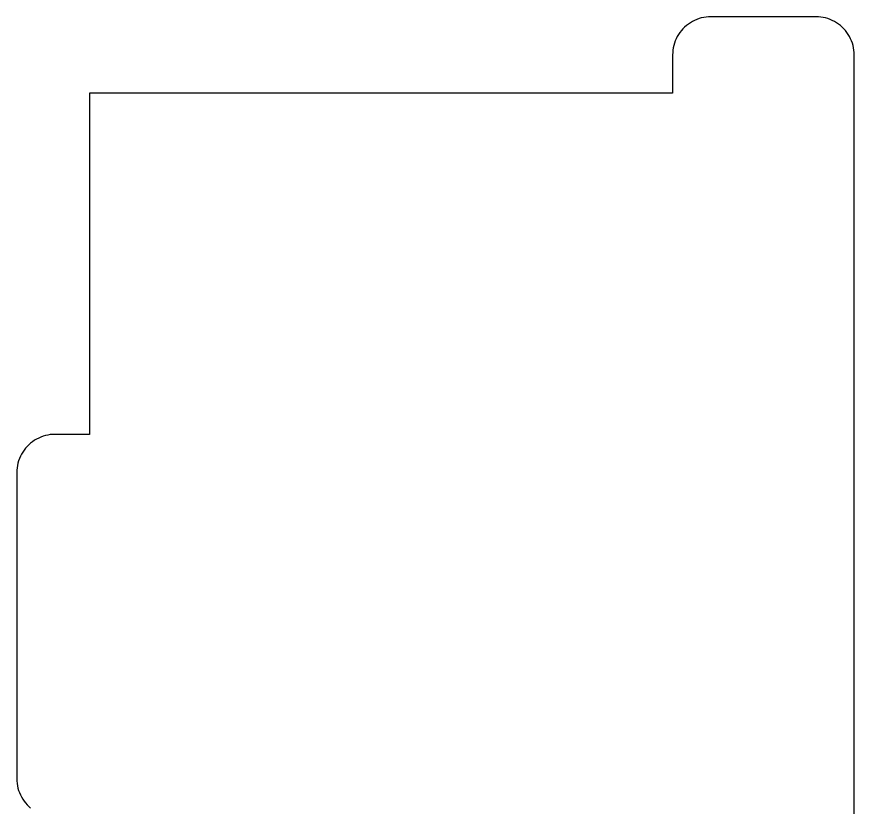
# Model space of a CAD drawing. Header units: metres. Extents: x 13 to 210, y -112 to 112.
# Drawn here: x 39.3 to 105, y 50 to 112 of the extents above; entities that cross this region are included whole.
import ezdxf

# ---------------------------------------------------------------- set-up
doc = ezdxf.new("R2010")
doc.units = ezdxf.units.M

msp = doc.modelspace()

# ---------------------------------------------------------------- linework, layer by layer
for p, q in [((92.4727, 111.714), (92.3047, 111.629)), ((92.6456, 111.789), (92.4727, 111.714)), ((92.823, 111.853), (92.6456, 111.789)), ((93.0039, 111.906), (92.823, 111.853)), ((93.1879, 111.947), (93.0039, 111.906)), ((93.374, 111.976), (93.1879, 111.947)), ((93.5616, 111.994), (93.374, 111.976)), ((93.75, 112), (93.5616, 111.994)), ((102, 112), (93.75, 112)), ((102.188, 111.994), (102, 112)), ((102.376, 111.976), (102.188, 111.994)), ((102.562, 111.947), (102.376, 111.976)), ((102.746, 111.906), (102.562, 111.947)), ((102.927, 111.853), (102.746, 111.906)), ((103.104, 111.789), (102.927, 111.853)), ((103.277, 111.714), (103.104, 111.789)), ((103.445, 111.629), (103.277, 111.714)), ((91.5631, 111.054), (91.4385, 110.912)), ((91.6964, 111.187), (91.5631, 111.054)), ((91.8377, 111.312), (91.6964, 111.187)), ((91.9866, 111.427), (91.8377, 111.312)), ((92.1425, 111.533), (91.9866, 111.427)), ((92.3047, 111.629), (92.1425, 111.533)), ((103.607, 111.533), (103.445, 111.629)), ((103.763, 111.427), (103.607, 111.533)), ((103.912, 111.312), (103.763, 111.427)), ((104.054, 111.187), (103.912, 111.312)), ((104.187, 111.054), (104.054, 111.187)), ((104.312, 110.912), (104.187, 111.054)), ((91.1211, 110.445), (91.0355, 110.277)), ((91.217, 110.607), (91.1211, 110.445)), ((91.323, 110.763), (91.217, 110.607)), ((91.4385, 110.912), (91.323, 110.763)), ((104.427, 110.763), (104.312, 110.912)), ((104.533, 110.607), (104.427, 110.763)), ((104.629, 110.445), (104.533, 110.607)), ((104.714, 110.277), (104.629, 110.445)), ((90.8443, 109.746), (90.8031, 109.562)), ((90.8968, 109.927), (90.8443, 109.746)), ((90.9607, 110.104), (90.8968, 109.927)), ((91.0355, 110.277), (90.9607, 110.104)), ((104.789, 110.104), (104.714, 110.277)), ((104.853, 109.927), (104.789, 110.104)), ((104.906, 109.746), (104.853, 109.927)), ((104.947, 109.562), (104.906, 109.746)), ((90.7559, 109.188), (90.75, 109)), ((90.7737, 109.376), (90.7559, 109.188)), ((90.8031, 109.562), (90.7737, 109.376)), ((104.976, 109.376), (104.947, 109.562)), ((104.994, 109.188), (104.976, 109.376)), ((105, 109), (104.994, 109.188)), ((90.75, 109), (90.75, 106)), ((105, -109), (105, 109)), ((90.75, 106), (45, 106)), ((45, 106), (45, 79.2424)), ((40.8548, 78.8713), (40.6925, 78.7754)), ((41.0227, 78.9569), (40.8548, 78.8713)), ((41.1956, 79.0317), (41.0227, 78.9569)), ((41.373, 79.0956), (41.1956, 79.0317)), ((41.5539, 79.1482), (41.373, 79.0956)), ((41.7379, 79.1893), (41.5539, 79.1482)), ((41.924, 79.2188), (41.7379, 79.1893)), ((42.1116, 79.2365), (41.924, 79.2188)), ((42.3, 79.2424), (42.1116, 79.2365)), ((45, 79.2424), (42.3, 79.2424)), ((40.1131, 78.2961), (39.9885, 78.1547)), ((40.2464, 78.4293), (40.1131, 78.2961)), ((40.3877, 78.554), (40.2464, 78.4293)), ((40.5367, 78.6695), (40.3877, 78.554)), ((40.6925, 78.7754), (40.5367, 78.6695)), ((39.6711, 77.6877), (39.5855, 77.5197)), ((39.767, 77.8499), (39.6711, 77.6877)), ((39.873, 78.0058), (39.767, 77.8499)), ((39.9885, 78.1547), (39.873, 78.0058)), ((39.3943, 76.9885), (39.3531, 76.8046)), ((39.4468, 77.1695), (39.3943, 76.9885)), ((39.5107, 77.3468), (39.4468, 77.1695)), ((39.5855, 77.5197), (39.5107, 77.3468)), ((39.3059, 76.4308), (39.3, 76.2424)), ((39.3, 76.2424), (39.3, 52.2424)), ((39.3237, 76.6184), (39.3059, 76.4308)), ((39.3531, 76.8046), (39.3237, 76.6184)), ((39.3, 52.2424), (39.3059, 52.054)), ((39.3059, 52.054), (39.3237, 51.8664)), ((39.3237, 51.8664), (39.3531, 51.6803)), ((39.3531, 51.6803), (39.3943, 51.4964)), ((39.3943, 51.4964), (39.4468, 51.3154)), ((39.4468, 51.3154), (39.5107, 51.138)), ((39.5107, 51.138), (39.5855, 50.9651)), ((39.5855, 50.9651), (39.6711, 50.7972)), ((39.6711, 50.7972), (39.767, 50.6349)), ((39.767, 50.6349), (39.873, 50.4791)), ((39.873, 50.4791), (39.9885, 50.3302)), ((39.9885, 50.3302), (40.1131, 50.1888)), ((40.1131, 50.1888), (40.2464, 50.0555)), ((40.2464, 50.0555), (40.3877, 49.9309))]:
    msp.add_line(p, q)

doc.saveas('drawing.dxf')
